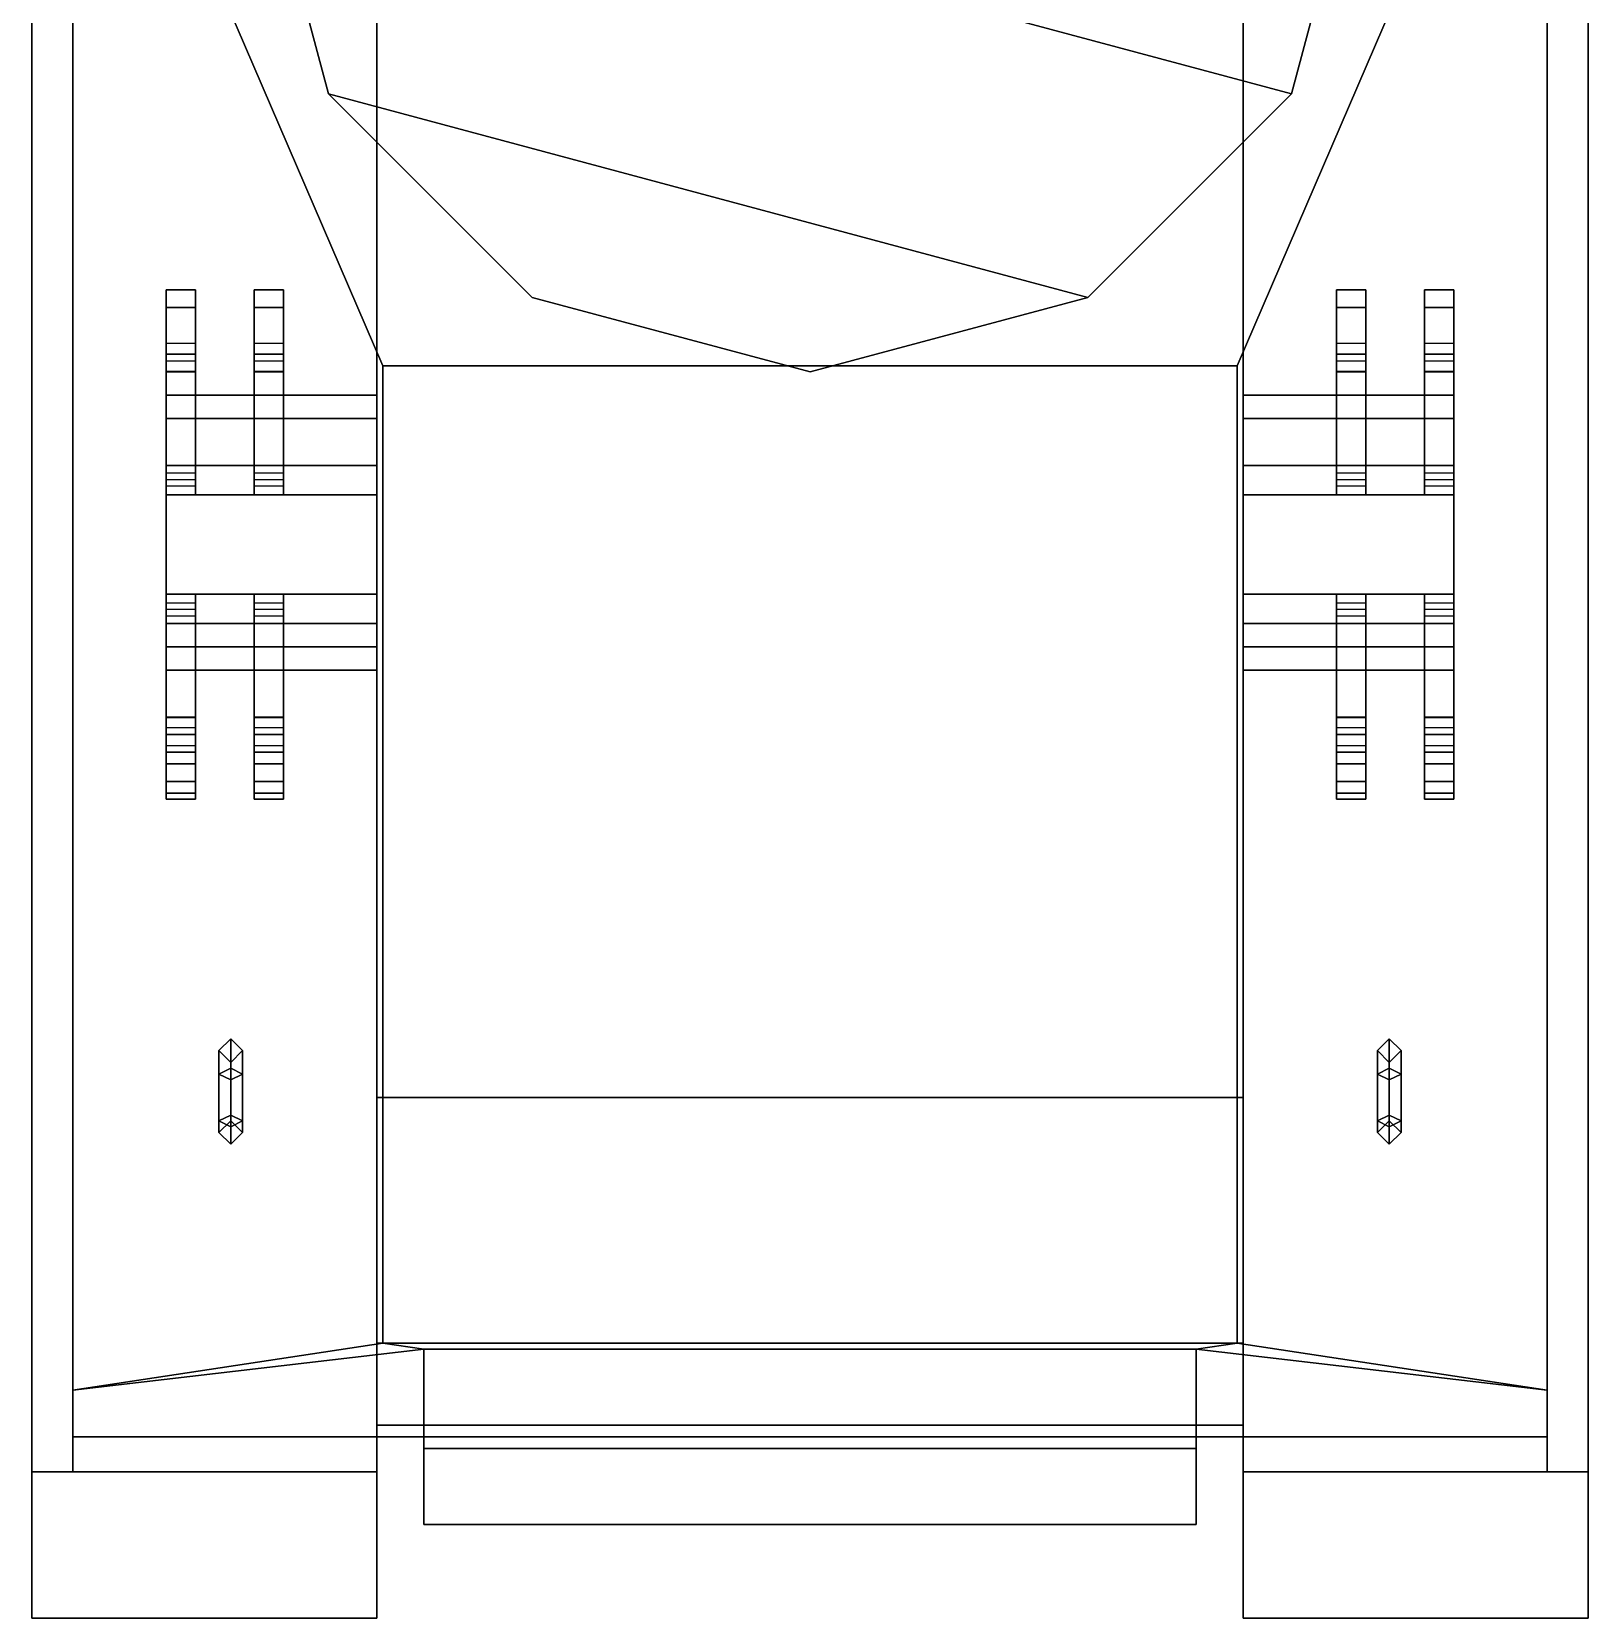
# Model space of a CAD drawing. Extents: x -1.33 to 1.33, y -3.08 to 2.8.
# Drawn here: x -1.33 to 1.33, y -3.08 to -0.369 of the extents above; entities that cross this region are included whole.
import ezdxf

# ---------------------------------------------------------------- set-up
doc = ezdxf.new("R2010")
doc.units = 0
doc.layers.get('0').update_dxf_attribs({"linetype": 'CONTINUOUS'})
doc.layers.add('BOGIE', color=5, linetype='CONTINUOUS')
doc.layers.add('MUDGUARDS', color=6, linetype='CONTINUOUS')

msp = doc.modelspace()

# ---------------------------------------------------------------- linework, layer by layer
for points in [[(-0.74, 1.95, 0.48), (-0.74, -2.19, 0.48), (-0.74, -2.61, 0.68), (-0.74, 2.61, 0.68)], [(-0.74, 2.61, 0.68), (-0.74, -2.75, 0.68), (-0.74, -2.77, 0.71), (-0.74, 2.61, 0.78)], [(-0.74, 2.61, 0.78), (-0.74, -2.77, 0.71), (-0.74, -2.77, 1.18), (-0.74, 2.17, 1.18)], [(0.74, -2.61, 0.68), (0.74, -2.19, 0.48), (0.74, 1.95, 0.48), (0.74, 2.61, 0.68)], [(0.74, -2.77, 0.71), (0.74, -2.75, 0.68), (0.74, 2.61, 0.68), (0.74, 2.61, 0.78)], [(0.74, -2.77, 1.18), (0.74, -2.77, 0.71), (0.74, 2.61, 0.78), (0.74, 2.17, 1.18)], [(-1.26, 2.17, 1.18), (-1.26, -2.77, 1.18), (-1.26, -2.69, 1.37), (-1.26, 0.29, 1.79)], [(1.26, -2.69, 1.37), (1.26, -2.77, 1.18), (1.26, 2.17, 1.18), (1.26, 0.29, 1.79)], [(0.74, 1.95, 0.48), (0.74, -2.19, 0.48), (-0.74, -2.19, 0.48), (-0.74, 1.95, 0.48)], [(-1.26, 0.29, 1.79), (-1.26, -2.69, 1.37), (-0.73, -2.61, 1.56), (-0.73, -0.94, 1.79)], [(-1.26, 0.29, 1.79), (-0.73, -0.94, 1.79), (0.73, -0.94, 1.79), (1.26, 0.29, 1.79)], [(0.73, -0.94, 1.79), (0.73, -2.61, 1.56), (1.26, -2.69, 1.37), (1.26, 0.29, 1.79)], [(0.95, 0, 1.87), (-0.95, 0.2, 1.87), (-0.95, 0, 1.87), (0.8227, -0.475, 1.87)], [(-0.95, 0, 1.74), (-0.8227, -0.475, 1.68), (-0.8227, -0.475, 1.87), (-0.95, 0, 1.87)], [(0.8227, -0.475, 1.87), (-0.95, 0, 1.87), (-0.8227, -0.475, 1.87), (0.475, -0.8227, 1.87)], [(0.8227, -0.475, 1.68), (0.95, 0, 1.74), (0.95, 0, 1.87), (0.8227, -0.475, 1.87)], [(-0.8227, -0.475, 1.68), (-0.475, -0.8227, 1.63), (-0.475, -0.8227, 1.87), (-0.8227, -0.475, 1.87)], [(0.475, -0.8227, 1.87), (-0.8227, -0.475, 1.87), (-0.475, -0.8227, 1.87), (0, -0.95, 1.87)], [(0.475, -0.8227, 1.63), (0.8227, -0.475, 1.68), (0.8227, -0.475, 1.87), (0.475, -0.8227, 1.87)], [(-0.475, -0.8227, 1.63), (0, -0.95, 1.61), (0, -0.95, 1.87), (-0.475, -0.8227, 1.87)], [(0, -0.95, 1.61), (0.475, -0.8227, 1.63), (0.475, -0.8227, 1.87), (0, -0.95, 1.87)], [(-0.73, -0.94, 1.79), (-0.73, -2.61, 1.56), (0.73, -2.61, 1.56), (0.73, -0.94, 1.79)], [(-0.99, -2.09, 1.62), (-1.01, -2.11, 1.61), (-1.01, -2.15, 1.65), (-0.99, -2.14, 1.67)], [(-0.99, -2.09, 1.48), (-1.01, -2.11, 1.48), (-1.01, -2.11, 1.61), (-0.99, -2.09, 1.62)], [(-1.01, -2.11, 1.61), (-0.99, -2.13, 1.6), (-0.99, -2.16, 1.63), (-1.01, -2.15, 1.65)], [(-1.01, -2.11, 1.48), (-0.99, -2.13, 1.48), (-0.99, -2.13, 1.6), (-1.01, -2.11, 1.61)], [(-0.97, -2.11, 1.61), (-0.99, -2.09, 1.62), (-0.99, -2.14, 1.67), (-0.97, -2.15, 1.65)], [(-0.97, -2.11, 1.48), (-0.99, -2.09, 1.48), (-0.99, -2.09, 1.62), (-0.97, -2.11, 1.61)], [(-0.99, -2.13, 1.6), (-0.97, -2.11, 1.61), (-0.97, -2.15, 1.65), (-0.99, -2.16, 1.63)], [(-0.99, -2.13, 1.48), (-0.97, -2.11, 1.48), (-0.97, -2.11, 1.61), (-0.99, -2.13, 1.6)], [(0.99, -2.09, 1.62), (0.97, -2.11, 1.61), (0.97, -2.15, 1.65), (0.99, -2.14, 1.67)], [(0.99, -2.09, 1.48), (0.97, -2.11, 1.48), (0.97, -2.11, 1.61), (0.99, -2.09, 1.62)], [(0.97, -2.11, 1.61), (0.99, -2.13, 1.6), (0.99, -2.16, 1.63), (0.97, -2.15, 1.65)], [(0.97, -2.11, 1.48), (0.99, -2.13, 1.48), (0.99, -2.13, 1.6), (0.97, -2.11, 1.61)], [(1.01, -2.11, 1.61), (0.99, -2.09, 1.62), (0.99, -2.14, 1.67), (1.01, -2.15, 1.65)], [(1.01, -2.11, 1.48), (0.99, -2.09, 1.48), (0.99, -2.09, 1.62), (1.01, -2.11, 1.61)], [(0.99, -2.13, 1.6), (1.01, -2.11, 1.61), (1.01, -2.15, 1.65), (0.99, -2.16, 1.63)], [(0.99, -2.13, 1.48), (1.01, -2.11, 1.48), (1.01, -2.11, 1.61), (0.99, -2.13, 1.6)], [(-1.01, -2.23, 1.65), (-0.99, -2.24, 1.67), (-0.99, -2.14, 1.67), (-1.01, -2.15, 1.65)], [(-0.99, -2.24, 1.67), (-0.97, -2.23, 1.65), (-0.97, -2.15, 1.65), (-0.99, -2.14, 1.67)], [(0.97, -2.23, 1.65), (0.99, -2.24, 1.67), (0.99, -2.14, 1.67), (0.97, -2.15, 1.65)], [(0.99, -2.24, 1.67), (1.01, -2.23, 1.65), (1.01, -2.15, 1.65), (0.99, -2.14, 1.67)], [(-0.99, -2.22, 1.63), (-1.01, -2.23, 1.65), (-1.01, -2.15, 1.65), (-0.99, -2.16, 1.63)], [(-0.97, -2.23, 1.65), (-0.99, -2.22, 1.63), (-0.99, -2.16, 1.63), (-0.97, -2.15, 1.65)], [(0.99, -2.22, 1.63), (0.97, -2.23, 1.65), (0.97, -2.15, 1.65), (0.99, -2.16, 1.63)], [(1.01, -2.23, 1.65), (0.99, -2.22, 1.63), (0.99, -2.16, 1.63), (1.01, -2.15, 1.65)], [(-0.74, -2.61, 0.68), (-0.74, -2.19, 0.48), (0.74, -2.19, 0.48), (0.74, -2.61, 0.68)], [(-0.99, -2.23, 1.6), (-1.01, -2.25, 1.61), (-1.01, -2.23, 1.65), (-0.99, -2.22, 1.63)], [(-0.97, -2.25, 1.61), (-0.99, -2.23, 1.6), (-0.99, -2.22, 1.63), (-0.97, -2.23, 1.65)], [(0.99, -2.23, 1.6), (0.97, -2.25, 1.61), (0.97, -2.23, 1.65), (0.99, -2.22, 1.63)], [(1.01, -2.25, 1.61), (0.99, -2.23, 1.6), (0.99, -2.22, 1.63), (1.01, -2.23, 1.65)], [(-1.01, -2.25, 1.61), (-0.99, -2.27, 1.62), (-0.99, -2.24, 1.67), (-1.01, -2.23, 1.65)], [(-0.99, -2.23, 1.48), (-1.01, -2.25, 1.48), (-1.01, -2.25, 1.61), (-0.99, -2.23, 1.6)], [(-1.01, -2.25, 1.48), (-0.99, -2.27, 1.48), (-0.99, -2.27, 1.62), (-1.01, -2.25, 1.61)], [(-0.99, -2.27, 1.62), (-0.97, -2.25, 1.61), (-0.97, -2.23, 1.65), (-0.99, -2.24, 1.67)], [(-0.97, -2.25, 1.48), (-0.99, -2.23, 1.48), (-0.99, -2.23, 1.6), (-0.97, -2.25, 1.61)], [(-0.99, -2.27, 1.48), (-0.97, -2.25, 1.48), (-0.97, -2.25, 1.61), (-0.99, -2.27, 1.62)], [(0.97, -2.25, 1.61), (0.99, -2.27, 1.62), (0.99, -2.24, 1.67), (0.97, -2.23, 1.65)], [(0.99, -2.23, 1.48), (0.97, -2.25, 1.48), (0.97, -2.25, 1.61), (0.99, -2.23, 1.6)], [(0.97, -2.25, 1.48), (0.99, -2.27, 1.48), (0.99, -2.27, 1.62), (0.97, -2.25, 1.61)], [(0.99, -2.27, 1.62), (1.01, -2.25, 1.61), (1.01, -2.23, 1.65), (0.99, -2.24, 1.67)], [(1.01, -2.25, 1.48), (0.99, -2.23, 1.48), (0.99, -2.23, 1.6), (1.01, -2.25, 1.61)], [(0.99, -2.27, 1.48), (1.01, -2.25, 1.48), (1.01, -2.25, 1.61), (0.99, -2.27, 1.62)], [(-1.26, -2.69, 1.37), (-1.26, -2.69, 1.37), (-0.66, -2.62, 1.53), (-0.73, -2.61, 1.56)], [(-1.26, -2.69, 1.37), (-1.26, -2.77, 1.18), (-0.66, -2.77, 1.18), (-0.66, -2.62, 1.53)], [(0.74, -2.61, 0.68), (0.74, -2.75, 0.68), (-0.74, -2.75, 0.68), (-0.74, -2.61, 0.68)], [(-0.73, -2.61, 1.56), (-0.66, -2.62, 1.53), (0.66, -2.62, 1.53), (0.73, -2.61, 1.56)], [(-0.66, -2.77, 1.18), (-0.66, -2.92, 1.19), (-0.66, -2.79, 1.51), (-0.66, -2.62, 1.53)], [(-0.66, -2.62, 1.53), (-0.66, -2.79, 1.51), (0.66, -2.79, 1.51), (0.66, -2.62, 1.53)], [(0.73, -2.61, 1.56), (0.66, -2.62, 1.53), (1.26, -2.69, 1.37)], [(0.66, -2.79, 1.51), (0.66, -2.92, 1.19), (0.66, -2.77, 1.18), (0.66, -2.62, 1.53)], [(0.66, -2.62, 1.53), (0.66, -2.77, 1.18), (1.26, -2.77, 1.18), (1.26, -2.69, 1.37)], [(-0.74, -2.77, 0.71), (-0.74, -2.75, 0.68), (0.74, -2.75, 0.68), (0.74, -2.77, 0.71)], [(-0.74, -2.77, 1.18), (-0.74, -2.77, 0.71), (0.74, -2.77, 0.71), (0.74, -2.77, 1.18)], [(0.66, -2.77, 1.18), (0.66, -2.92, 1.19), (-0.66, -2.92, 1.19), (-0.66, -2.77, 1.18)], [(-0.66, -2.79, 1.51), (-0.66, -2.92, 1.19), (0.66, -2.92, 1.19), (0.66, -2.79, 1.51)]]:
    msp.add_3dface(points)
at = {"layer": 'BOGIE'}
for points in [[(-1.05, -0.81, 0.36), (-1.05, -0.84, 0.31), (-1.1, -0.84, 0.31), (-1.1, -0.81, 0.36)], [(-1.05, -1.1447, 0.4585), (-1.05, -0.81, 0.36), (-1.1, -0.81, 0.36), (-1.1, -1.1447, 0.4585)], [(-1.1, -0.81, 0.36), (-1.1, -0.84, 0.31), (-1.1, -1.16, 0.37), (-1.1, -1.1447, 0.4585)], [(-1.05, -1.16, 0.37), (-1.05, -0.84, 0.31), (-1.05, -0.81, 0.36), (-1.05, -1.1447, 0.4585)], [(-0.95, -0.81, 0.36), (-0.95, -0.84, 0.31), (-0.95, -1.16, 0.37), (-0.95, -1.1447, 0.4585)], [(-0.9, -1.1447, 0.4585), (-0.9, -0.81, 0.36), (-0.95, -0.81, 0.36), (-0.95, -1.1447, 0.4585)], [(-0.9, -0.81, 0.36), (-0.9, -0.84, 0.31), (-0.95, -0.84, 0.31), (-0.95, -0.81, 0.36)], [(-0.9, -1.16, 0.37), (-0.9, -0.84, 0.31), (-0.9, -0.81, 0.36), (-0.9, -1.1447, 0.4585)], [(0.95, -0.81, 0.36), (0.95, -0.84, 0.31), (0.9, -0.84, 0.31), (0.9, -0.81, 0.36)], [(0.95, -1.1447, 0.4585), (0.95, -0.81, 0.36), (0.9, -0.81, 0.36), (0.9, -1.1447, 0.4585)], [(0.9, -0.81, 0.36), (0.9, -0.84, 0.31), (0.9, -1.16, 0.37), (0.9, -1.1447, 0.4585)], [(0.95, -1.16, 0.37), (0.95, -0.84, 0.31), (0.95, -0.81, 0.36), (0.95, -1.1447, 0.4585)], [(1.05, -0.81, 0.36), (1.05, -0.84, 0.31), (1.05, -1.16, 0.37), (1.05, -1.1447, 0.4585)], [(1.1, -1.1447, 0.4585), (1.1, -0.81, 0.36), (1.05, -0.81, 0.36), (1.05, -1.1447, 0.4585)], [(1.1, -0.81, 0.36), (1.1, -0.84, 0.31), (1.05, -0.84, 0.31), (1.05, -0.81, 0.36)], [(1.1, -1.16, 0.37), (1.1, -0.84, 0.31), (1.1, -0.81, 0.36), (1.1, -1.1447, 0.4585)], [(-1.1, -1.16, 0.37), (-1.1, -0.84, 0.31), (-1.05, -0.84, 0.31), (-1.05, -1.16, 0.37)], [(-0.95, -1.16, 0.37), (-0.95, -0.84, 0.31), (-0.9, -0.84, 0.31), (-0.9, -1.16, 0.37)], [(0.9, -1.16, 0.37), (0.9, -0.84, 0.31), (0.95, -0.84, 0.31), (0.95, -1.16, 0.37)], [(1.05, -1.16, 0.37), (1.05, -0.84, 0.31), (1.1, -0.84, 0.31), (1.1, -1.16, 0.37)], [(-1.05, -0.92, 0.46), (-1.05, -0.9017, 0.387), (-1.1, -0.9017, 0.387), (-1.1, -0.92, 0.46)], [(-1.1, -0.92, 0.46), (-1.1, -0.9017, 0.387), (-1.1, -0.9314, 0.3957), (-1.1, -0.9495, 0.468)], [(-1.05, -0.95, 0.52), (-1.05, -0.92, 0.46), (-1.1, -0.92, 0.46), (-1.1, -0.95, 0.52)], [(-1.1, -0.95, 0.52), (-1.1, -0.92, 0.46), (-1.1, -1.1344, 0.5185), (-1.1, -1.1226, 0.5871)], [(-1.05, -0.9314, 0.3957), (-1.05, -0.9017, 0.387), (-1.05, -0.92, 0.46), (-1.05, -0.9495, 0.468)], [(-1.05, -1.1344, 0.5185), (-1.05, -0.92, 0.46), (-1.05, -0.95, 0.52), (-1.05, -1.1226, 0.5871)], [(-0.95, -0.92, 0.46), (-0.95, -0.9017, 0.387), (-0.95, -0.9314, 0.3957), (-0.95, -0.9495, 0.468)], [(-0.9, -0.92, 0.46), (-0.9, -0.9017, 0.387), (-0.95, -0.9017, 0.387), (-0.95, -0.92, 0.46)], [(-0.95, -0.95, 0.52), (-0.95, -0.92, 0.46), (-0.95, -1.1344, 0.5185), (-0.95, -1.1226, 0.5871)], [(-0.9, -0.95, 0.52), (-0.9, -0.92, 0.46), (-0.95, -0.92, 0.46), (-0.95, -0.95, 0.52)], [(-0.9, -0.9314, 0.3957), (-0.9, -0.9017, 0.387), (-0.9, -0.92, 0.46), (-0.9, -0.9495, 0.468)], [(-0.9, -1.1344, 0.5185), (-0.9, -0.92, 0.46), (-0.9, -0.95, 0.52), (-0.9, -1.1226, 0.5871)], [(0.95, -0.92, 0.46), (0.95, -0.9017, 0.387), (0.9, -0.9017, 0.387), (0.9, -0.92, 0.46)], [(0.9, -0.92, 0.46), (0.9, -0.9017, 0.387), (0.9, -0.9314, 0.3957), (0.9, -0.9495, 0.468)], [(0.95, -0.95, 0.52), (0.95, -0.92, 0.46), (0.9, -0.92, 0.46), (0.9, -0.95, 0.52)], [(0.9, -0.95, 0.52), (0.9, -0.92, 0.46), (0.9, -1.1344, 0.5185), (0.9, -1.1226, 0.5871)], [(0.95, -0.9314, 0.3957), (0.95, -0.9017, 0.387), (0.95, -0.92, 0.46), (0.95, -0.9495, 0.468)], [(0.95, -1.1344, 0.5185), (0.95, -0.92, 0.46), (0.95, -0.95, 0.52), (0.95, -1.1226, 0.5871)], [(1.05, -0.92, 0.46), (1.05, -0.9017, 0.387), (1.05, -0.9314, 0.3957), (1.05, -0.9495, 0.468)], [(1.1, -0.92, 0.46), (1.1, -0.9017, 0.387), (1.05, -0.9017, 0.387), (1.05, -0.92, 0.46)], [(1.05, -0.95, 0.52), (1.05, -0.92, 0.46), (1.05, -1.1344, 0.5185), (1.05, -1.1226, 0.5871)], [(1.1, -0.95, 0.52), (1.1, -0.92, 0.46), (1.05, -0.92, 0.46), (1.05, -0.95, 0.52)], [(1.1, -0.9314, 0.3957), (1.1, -0.9017, 0.387), (1.1, -0.92, 0.46), (1.1, -0.9495, 0.468)], [(1.1, -1.1344, 0.5185), (1.1, -0.92, 0.46), (1.1, -0.95, 0.52), (1.1, -1.1226, 0.5871)], [(-1.1, -0.9495, 0.468), (-1.1, -0.9314, 0.3957), (-1.05, -0.9314, 0.3957), (-1.05, -0.9495, 0.468)], [(-0.95, -0.9495, 0.468), (-0.95, -0.9314, 0.3957), (-0.9, -0.9314, 0.3957), (-0.9, -0.9495, 0.468)], [(0.9, -0.9495, 0.468), (0.9, -0.9314, 0.3957), (0.95, -0.9314, 0.3957), (0.95, -0.9495, 0.468)], [(1.05, -0.9495, 0.468), (1.05, -0.9314, 0.3957), (1.1, -0.9314, 0.3957), (1.1, -0.9495, 0.468)], [(-1.1, -1.1344, 0.5185), (-1.1, -0.9495, 0.468), (-1.05, -0.9495, 0.468), (-1.05, -1.1344, 0.5185)], [(-1.05, -1.1226, 0.5871), (-1.05, -0.95, 0.52), (-1.1, -0.95, 0.52), (-1.1, -1.1226, 0.5871)], [(-0.95, -1.1344, 0.5185), (-0.95, -0.9495, 0.468), (-0.9, -0.9495, 0.468), (-0.9, -1.1344, 0.5185)], [(-0.9, -1.1226, 0.5871), (-0.9, -0.95, 0.52), (-0.95, -0.95, 0.52), (-0.95, -1.1226, 0.5871)], [(0.9, -1.1344, 0.5185), (0.9, -0.9495, 0.468), (0.95, -0.9495, 0.468), (0.95, -1.1344, 0.5185)], [(0.95, -1.1226, 0.5871), (0.95, -0.95, 0.52), (0.9, -0.95, 0.52), (0.9, -1.1226, 0.5871)], [(1.05, -1.1344, 0.5185), (1.05, -0.9495, 0.468), (1.1, -0.9495, 0.468), (1.1, -1.1344, 0.5185)], [(1.1, -1.1226, 0.5871), (1.1, -0.95, 0.52), (1.05, -0.95, 0.52), (1.05, -1.1226, 0.5871)], [(-0.74, -0.99, 0.7), (-0.74, -1.03, 0.66), (-1.1, -1.03, 0.66), (-1.1, -0.99, 0.7)], [(-1.1, -1.03, 0.66), (-1.1, -1.42, 0.66), (-1.1, -1.46, 0.7), (-1.1, -0.99, 0.7)], [(-1.1, -0.99, 0.7), (-1.1, -1.46, 0.7), (-1.1, -1.46, 0.87), (-1.1, -0.99, 0.87)], [(-0.74, -0.99, 0.87), (-0.74, -0.99, 0.7), (-1.1, -0.99, 0.7), (-1.1, -0.99, 0.87)], [(-1.1, -0.99, 0.87), (-1.1, -1.46, 0.87), (-0.74, -1.46, 0.87), (-0.74, -0.99, 0.87)], [(1.1, -0.99, 0.7), (1.1, -1.03, 0.66), (0.74, -1.03, 0.66), (0.74, -0.99, 0.7)], [(1.1, -0.99, 0.87), (1.1, -0.99, 0.7), (0.74, -0.99, 0.7), (0.74, -0.99, 0.87)], [(0.74, -0.99, 0.87), (0.74, -1.46, 0.87), (1.1, -1.46, 0.87), (1.1, -0.99, 0.87)], [(1.1, -1.46, 0.7), (1.1, -1.42, 0.66), (1.1, -1.03, 0.66), (1.1, -0.99, 0.7)], [(1.1, -1.46, 0.87), (1.1, -1.46, 0.7), (1.1, -0.99, 0.7), (1.1, -0.99, 0.87)], [(-0.74, -1.03, 0.66), (-0.74, -1.11, 0.66), (-1.1, -1.11, 0.66), (-1.1, -1.03, 0.66)], [(1.1, -1.03, 0.66), (1.1, -1.11, 0.66), (0.74, -1.11, 0.66), (0.74, -1.03, 0.66)], [(-0.74, -1.11, 0.66), (-0.74, -1.16, 0.37), (-1.1, -1.16, 0.37), (-1.1, -1.11, 0.66)], [(-1.1, -1.16, 0.37), (-1.1, -1.33, 0.37), (-1.1, -1.38, 0.66), (-1.1, -1.11, 0.66)], [(1.1, -1.11, 0.66), (1.1, -1.16, 0.37), (0.74, -1.16, 0.37), (0.74, -1.11, 0.66)], [(1.1, -1.38, 0.66), (1.1, -1.33, 0.37), (1.1, -1.16, 0.37), (1.1, -1.11, 0.66)], [(-0.74, -1.16, 0.37), (-0.74, -1.33, 0.37), (-1.1, -1.33, 0.37), (-1.1, -1.16, 0.37)], [(1.1, -1.16, 0.37), (1.1, -1.33, 0.37), (0.74, -1.33, 0.37), (0.74, -1.16, 0.37)], [(-1.1, -1.38, 0.66), (-1.1, -1.33, 0.37), (-0.74, -1.33, 0.37), (-0.74, -1.38, 0.66)], [(-1.05, -1.33, 0.37), (-1.05, -1.65, 0.31), (-1.1, -1.65, 0.31), (-1.1, -1.33, 0.37)], [(-1.1, -1.33, 0.37), (-1.1, -1.65, 0.31), (-1.1, -1.68, 0.36), (-1.1, -1.3453, 0.4585)], [(-1.1, -1.3453, 0.4585), (-1.1, -1.68, 0.36), (-1.05, -1.68, 0.36), (-1.05, -1.3453, 0.4585)], [(-1.1, -1.3556, 0.5185), (-1.1, -1.57, 0.46), (-1.1, -1.54, 0.52), (-1.1, -1.3674, 0.5871)], [(-1.05, -1.3556, 0.5185), (-1.05, -1.5405, 0.468), (-1.1, -1.5405, 0.468), (-1.1, -1.3556, 0.5185)], [(-1.05, -1.68, 0.36), (-1.05, -1.65, 0.31), (-1.05, -1.33, 0.37), (-1.05, -1.3453, 0.4585)], [(-1.05, -1.54, 0.52), (-1.05, -1.57, 0.46), (-1.05, -1.3556, 0.5185), (-1.05, -1.3674, 0.5871)], [(-0.95, -1.33, 0.37), (-0.95, -1.65, 0.31), (-0.95, -1.68, 0.36), (-0.95, -1.3453, 0.4585)], [(-0.9, -1.33, 0.37), (-0.9, -1.65, 0.31), (-0.95, -1.65, 0.31), (-0.95, -1.33, 0.37)], [(-0.95, -1.3453, 0.4585), (-0.95, -1.68, 0.36), (-0.9, -1.68, 0.36), (-0.9, -1.3453, 0.4585)], [(-0.9, -1.3556, 0.5185), (-0.9, -1.5405, 0.468), (-0.95, -1.5405, 0.468), (-0.95, -1.3556, 0.5185)], [(-0.95, -1.3556, 0.5185), (-0.95, -1.57, 0.46), (-0.95, -1.54, 0.52), (-0.95, -1.3674, 0.5871)], [(-0.9, -1.68, 0.36), (-0.9, -1.65, 0.31), (-0.9, -1.33, 0.37), (-0.9, -1.3453, 0.4585)], [(-0.9, -1.54, 0.52), (-0.9, -1.57, 0.46), (-0.9, -1.3556, 0.5185), (-0.9, -1.3674, 0.5871)], [(0.74, -1.38, 0.66), (0.74, -1.33, 0.37), (1.1, -1.33, 0.37), (1.1, -1.38, 0.66)], [(0.95, -1.33, 0.37), (0.95, -1.65, 0.31), (0.9, -1.65, 0.31), (0.9, -1.33, 0.37)], [(0.9, -1.33, 0.37), (0.9, -1.65, 0.31), (0.9, -1.68, 0.36), (0.9, -1.3453, 0.4585)], [(0.9, -1.3453, 0.4585), (0.9, -1.68, 0.36), (0.95, -1.68, 0.36), (0.95, -1.3453, 0.4585)], [(0.9, -1.3556, 0.5185), (0.9, -1.57, 0.46), (0.9, -1.54, 0.52), (0.9, -1.3674, 0.5871)], [(0.95, -1.3556, 0.5185), (0.95, -1.5405, 0.468), (0.9, -1.5405, 0.468), (0.9, -1.3556, 0.5185)], [(0.95, -1.68, 0.36), (0.95, -1.65, 0.31), (0.95, -1.33, 0.37), (0.95, -1.3453, 0.4585)], [(0.95, -1.54, 0.52), (0.95, -1.57, 0.46), (0.95, -1.3556, 0.5185), (0.95, -1.3674, 0.5871)], [(1.05, -1.33, 0.37), (1.05, -1.65, 0.31), (1.05, -1.68, 0.36), (1.05, -1.3453, 0.4585)], [(1.1, -1.33, 0.37), (1.1, -1.65, 0.31), (1.05, -1.65, 0.31), (1.05, -1.33, 0.37)], [(1.05, -1.3453, 0.4585), (1.05, -1.68, 0.36), (1.1, -1.68, 0.36), (1.1, -1.3453, 0.4585)], [(1.1, -1.3556, 0.5185), (1.1, -1.5405, 0.468), (1.05, -1.5405, 0.468), (1.05, -1.3556, 0.5185)], [(1.05, -1.3556, 0.5185), (1.05, -1.57, 0.46), (1.05, -1.54, 0.52), (1.05, -1.3674, 0.5871)], [(1.1, -1.68, 0.36), (1.1, -1.65, 0.31), (1.1, -1.33, 0.37), (1.1, -1.3453, 0.4585)], [(1.1, -1.54, 0.52), (1.1, -1.57, 0.46), (1.1, -1.3556, 0.5185), (1.1, -1.3674, 0.5871)], [(-1.1, -1.3674, 0.5871), (-1.1, -1.54, 0.52), (-1.05, -1.54, 0.52), (-1.05, -1.3674, 0.5871)], [(-0.74, -1.38, 0.66), (-0.74, -1.42, 0.66), (-1.1, -1.42, 0.66), (-1.1, -1.38, 0.66)], [(-0.95, -1.3674, 0.5871), (-0.95, -1.54, 0.52), (-0.9, -1.54, 0.52), (-0.9, -1.3674, 0.5871)], [(1.1, -1.38, 0.66), (1.1, -1.42, 0.66), (0.74, -1.42, 0.66), (0.74, -1.38, 0.66)], [(0.9, -1.3674, 0.5871), (0.9, -1.54, 0.52), (0.95, -1.54, 0.52), (0.95, -1.3674, 0.5871)], [(1.05, -1.3674, 0.5871), (1.05, -1.54, 0.52), (1.1, -1.54, 0.52), (1.1, -1.3674, 0.5871)], [(-1.1, -1.46, 0.7), (-1.1, -1.42, 0.66), (-0.74, -1.42, 0.66), (-0.74, -1.46, 0.7)], [(0.74, -1.46, 0.7), (0.74, -1.42, 0.66), (1.1, -1.42, 0.66), (1.1, -1.46, 0.7)], [(-1.1, -1.46, 0.87), (-1.1, -1.46, 0.7), (-0.74, -1.46, 0.7), (-0.74, -1.46, 0.87)], [(-1.05, -1.46, 0.6985), (-1.05, -1.67, 0.89), (-1.1, -1.67, 0.89), (-1.1, -1.46, 0.6985)], [(-1.1, -1.46, 0.75), (-1.1, -1.62, 0.89), (-1.05, -1.62, 0.89), (-1.05, -1.46, 0.75)], [(-1.1, -1.46, 0.6985), (-1.1, -1.67, 0.89), (-1.1, -1.62, 0.89), (-1.1, -1.46, 0.75)], [(-1.05, -1.46, 0.85), (-1.05, -1.62, 0.89), (-1.1, -1.62, 0.89), (-1.1, -1.46, 0.85)], [(-1.1, -1.46, 0.85), (-1.1, -1.62, 0.89), (-1.1, -1.6, 0.9), (-1.1, -1.46, 0.87)], [(-1.1, -1.46, 0.87), (-1.1, -1.6, 0.9), (-1.05, -1.6, 0.9), (-1.05, -1.46, 0.87)], [(-1.05, -1.62, 0.89), (-1.05, -1.67, 0.89), (-1.05, -1.46, 0.6985), (-1.05, -1.46, 0.75)], [(-1.05, -1.6, 0.9), (-1.05, -1.62, 0.89), (-1.05, -1.46, 0.85), (-1.05, -1.46, 0.87)], [(-0.9, -1.46, 0.6985), (-0.9, -1.67, 0.89), (-0.95, -1.67, 0.89), (-0.95, -1.46, 0.6985)], [(-0.95, -1.46, 0.75), (-0.95, -1.62, 0.89), (-0.9, -1.62, 0.89), (-0.9, -1.46, 0.75)], [(-0.95, -1.46, 0.6985), (-0.95, -1.67, 0.89), (-0.95, -1.62, 0.89), (-0.95, -1.46, 0.75)], [(-0.9, -1.46, 0.85), (-0.9, -1.62, 0.89), (-0.95, -1.62, 0.89), (-0.95, -1.46, 0.85)], [(-0.95, -1.46, 0.85), (-0.95, -1.62, 0.89), (-0.95, -1.6, 0.9), (-0.95, -1.46, 0.87)], [(-0.95, -1.46, 0.87), (-0.95, -1.6, 0.9), (-0.9, -1.6, 0.9), (-0.9, -1.46, 0.87)], [(-0.9, -1.62, 0.89), (-0.9, -1.67, 0.89), (-0.9, -1.46, 0.6985), (-0.9, -1.46, 0.75)], [(-0.9, -1.6, 0.9), (-0.9, -1.62, 0.89), (-0.9, -1.46, 0.85), (-0.9, -1.46, 0.87)], [(0.74, -1.46, 0.87), (0.74, -1.46, 0.7), (1.1, -1.46, 0.7), (1.1, -1.46, 0.87)], [(0.95, -1.46, 0.6985), (0.95, -1.67, 0.89), (0.9, -1.67, 0.89), (0.9, -1.46, 0.6985)], [(0.9, -1.46, 0.75), (0.9, -1.62, 0.89), (0.95, -1.62, 0.89), (0.95, -1.46, 0.75)], [(0.9, -1.46, 0.6985), (0.9, -1.67, 0.89), (0.9, -1.62, 0.89), (0.9, -1.46, 0.75)], [(0.95, -1.46, 0.85), (0.95, -1.62, 0.89), (0.9, -1.62, 0.89), (0.9, -1.46, 0.85)], [(0.9, -1.46, 0.85), (0.9, -1.62, 0.89), (0.9, -1.6, 0.9), (0.9, -1.46, 0.87)], [(0.9, -1.46, 0.87), (0.9, -1.6, 0.9), (0.95, -1.6, 0.9), (0.95, -1.46, 0.87)], [(0.95, -1.62, 0.89), (0.95, -1.67, 0.89), (0.95, -1.46, 0.6985), (0.95, -1.46, 0.75)], [(0.95, -1.6, 0.9), (0.95, -1.62, 0.89), (0.95, -1.46, 0.85), (0.95, -1.46, 0.87)], [(1.1, -1.46, 0.6985), (1.1, -1.67, 0.89), (1.05, -1.67, 0.89), (1.05, -1.46, 0.6985)], [(1.05, -1.46, 0.75), (1.05, -1.62, 0.89), (1.1, -1.62, 0.89), (1.1, -1.46, 0.75)], [(1.05, -1.46, 0.6985), (1.05, -1.67, 0.89), (1.05, -1.62, 0.89), (1.05, -1.46, 0.75)], [(1.1, -1.46, 0.85), (1.1, -1.62, 0.89), (1.05, -1.62, 0.89), (1.05, -1.46, 0.85)], [(1.05, -1.46, 0.85), (1.05, -1.62, 0.89), (1.05, -1.6, 0.9), (1.05, -1.46, 0.87)], [(1.05, -1.46, 0.87), (1.05, -1.6, 0.9), (1.1, -1.6, 0.9), (1.1, -1.46, 0.87)], [(1.1, -1.62, 0.89), (1.1, -1.67, 0.89), (1.1, -1.46, 0.6985), (1.1, -1.46, 0.75)], [(1.1, -1.6, 0.9), (1.1, -1.62, 0.89), (1.1, -1.46, 0.85), (1.1, -1.46, 0.87)], [(-1.1, -1.54, 0.52), (-1.1, -1.57, 0.46), (-1.05, -1.57, 0.46), (-1.05, -1.54, 0.52)], [(-1.1, -1.5586, 0.3957), (-1.1, -1.5883, 0.387), (-1.1, -1.57, 0.46), (-1.1, -1.5405, 0.468)], [(-1.05, -1.5405, 0.468), (-1.05, -1.5586, 0.3957), (-1.1, -1.5586, 0.3957), (-1.1, -1.5405, 0.468)], [(-1.05, -1.57, 0.46), (-1.05, -1.5883, 0.387), (-1.05, -1.5586, 0.3957), (-1.05, -1.5405, 0.468)], [(-0.95, -1.54, 0.52), (-0.95, -1.57, 0.46), (-0.9, -1.57, 0.46), (-0.9, -1.54, 0.52)], [(-0.9, -1.5405, 0.468), (-0.9, -1.5586, 0.3957), (-0.95, -1.5586, 0.3957), (-0.95, -1.5405, 0.468)], [(-0.95, -1.5586, 0.3957), (-0.95, -1.5883, 0.387), (-0.95, -1.57, 0.46), (-0.95, -1.5405, 0.468)], [(-0.9, -1.57, 0.46), (-0.9, -1.5883, 0.387), (-0.9, -1.5586, 0.3957), (-0.9, -1.5405, 0.468)], [(0.9, -1.54, 0.52), (0.9, -1.57, 0.46), (0.95, -1.57, 0.46), (0.95, -1.54, 0.52)], [(0.9, -1.5586, 0.3957), (0.9, -1.5883, 0.387), (0.9, -1.57, 0.46), (0.9, -1.5405, 0.468)], [(0.95, -1.5405, 0.468), (0.95, -1.5586, 0.3957), (0.9, -1.5586, 0.3957), (0.9, -1.5405, 0.468)], [(0.95, -1.57, 0.46), (0.95, -1.5883, 0.387), (0.95, -1.5586, 0.3957), (0.95, -1.5405, 0.468)], [(1.05, -1.54, 0.52), (1.05, -1.57, 0.46), (1.1, -1.57, 0.46), (1.1, -1.54, 0.52)], [(1.1, -1.5405, 0.468), (1.1, -1.5586, 0.3957), (1.05, -1.5586, 0.3957), (1.05, -1.5405, 0.468)], [(1.05, -1.5586, 0.3957), (1.05, -1.5883, 0.387), (1.05, -1.57, 0.46), (1.05, -1.5405, 0.468)], [(1.1, -1.57, 0.46), (1.1, -1.5883, 0.387), (1.1, -1.5586, 0.3957), (1.1, -1.5405, 0.468)], [(-1.1, -1.57, 0.46), (-1.1, -1.5883, 0.387), (-1.05, -1.5883, 0.387), (-1.05, -1.57, 0.46)], [(-0.95, -1.57, 0.46), (-0.95, -1.5883, 0.387), (-0.9, -1.5883, 0.387), (-0.9, -1.57, 0.46)], [(0.9, -1.57, 0.46), (0.9, -1.5883, 0.387), (0.95, -1.5883, 0.387), (0.95, -1.57, 0.46)], [(1.05, -1.57, 0.46), (1.05, -1.5883, 0.387), (1.1, -1.5883, 0.387), (1.1, -1.57, 0.46)], [(-1.1, -1.6, 0.9), (-1.1, -1.62, 0.89), (-1.05, -1.62, 0.89), (-1.05, -1.6, 0.9)], [(-1.1, -1.62, 0.89), (-1.1, -1.67, 0.89), (-1.05, -1.67, 0.89), (-1.05, -1.62, 0.89)], [(-0.95, -1.6, 0.9), (-0.95, -1.62, 0.89), (-0.9, -1.62, 0.89), (-0.9, -1.6, 0.9)], [(-0.95, -1.62, 0.89), (-0.95, -1.67, 0.89), (-0.9, -1.67, 0.89), (-0.9, -1.62, 0.89)], [(0.9, -1.6, 0.9), (0.9, -1.62, 0.89), (0.95, -1.62, 0.89), (0.95, -1.6, 0.9)], [(0.9, -1.62, 0.89), (0.9, -1.67, 0.89), (0.95, -1.67, 0.89), (0.95, -1.62, 0.89)], [(1.05, -1.6, 0.9), (1.05, -1.62, 0.89), (1.1, -1.62, 0.89), (1.1, -1.6, 0.9)], [(1.05, -1.62, 0.89), (1.05, -1.67, 0.89), (1.1, -1.67, 0.89), (1.1, -1.62, 0.89)], [(-1.1, -1.68, 0.36), (-1.1, -1.65, 0.31), (-1.05, -1.65, 0.31), (-1.05, -1.68, 0.36)], [(-0.95, -1.68, 0.36), (-0.95, -1.65, 0.31), (-0.9, -1.65, 0.31), (-0.9, -1.68, 0.36)], [(0.9, -1.68, 0.36), (0.9, -1.65, 0.31), (0.95, -1.65, 0.31), (0.95, -1.68, 0.36)], [(1.05, -1.68, 0.36), (1.05, -1.65, 0.31), (1.1, -1.65, 0.31), (1.1, -1.68, 0.36)]]:
    msp.add_3dface(points, dxfattribs=at)
at = {"layer": 'MUDGUARDS'}
for points in [[(-1.33, 2.38, 1.18), (-1.33, -2.83, 1.18), (-1.26, -2.83, 1.18), (-1.26, 2.38, 1.18)], [(-1.33, 1.53, 0.95), (-1.33, -1.52, 0.95), (-1.33, -2.83, 1.18), (-1.33, 2.38, 1.18)], [(1.26, 2.38, 1.18), (1.26, -2.83, 1.18), (1.33, -2.83, 1.18), (1.33, 2.38, 1.18)], [(-1.33, -3.08, 0.68), (-1.33, -3.08, 0.77), (-1.33, -2.83, 1.18), (-1.33, -1.52, 0.95)], [(-1.26, -2.77, 1.18), (-1.26, -2.83, 1.18), (-0.74, -2.83, 1.18), (-0.74, -2.77, 1.18)], [(0.74, -2.77, 1.18), (0.74, -2.83, 1.18), (1.26, -2.83, 1.18), (1.26, -2.77, 1.18)], [(0.74, -2.77, 0.7337), (0.74, -2.77, 0.7337), (0.74, -2.83, 1.18), (0.74, -2.77, 1.18)], [(0.74, -2.77, 0.7337), (0.74, -3.08, 0.68), (0.74, -3.08, 0.77), (0.74, -2.83, 1.18)], [(-1.33, -2.83, 1.18), (-1.33, -3.08, 0.77), (-0.74, -3.08, 0.77), (-0.74, -2.83, 1.18)], [(0.74, -2.83, 1.18), (0.74, -3.08, 0.77), (1.33, -3.08, 0.77), (1.33, -2.83, 1.18)], [(-1.33, -3.08, 0.77), (-1.33, -3.08, 0.68), (-0.74, -3.08, 0.68), (-0.74, -3.08, 0.77)], [(0.74, -3.08, 0.77), (0.74, -3.08, 0.68), (1.33, -3.08, 0.68), (1.33, -3.08, 0.77)]]:
    msp.add_3dface(points, dxfattribs=at)
at = {"layer": 'MUDGUARDS', "color": 4}
for points in [[(1.33, 2.38, 1.18), (1.33, -2.83, 1.18), (1.33, -1.52, 0.95), (1.33, 1.53, 0.95)], [(1.33, -2.83, 1.18), (1.33, -3.08, 0.77), (1.33, -3.08, 0.68), (1.33, -1.52, 0.95)], [(-0.74, -2.83, 1.18), (-0.74, -3.08, 0.77), (-0.74, -3.08, 0.68), (-0.74, -2.77, 0.7337)], [(-0.74, -2.77, 1.18), (-0.74, -2.83, 1.18), (-0.74, -2.77, 0.7337)]]:
    msp.add_3dface(points, dxfattribs=at)

doc.saveas('drawing.dxf')
